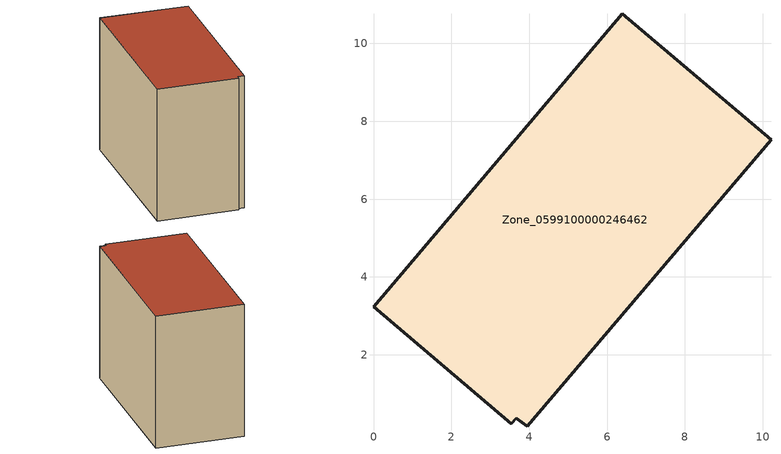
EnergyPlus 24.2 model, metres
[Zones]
Zone_0599100000246462
 floor ground (C_G): 3.95,0.16 3.67,0.37 3.54,0.23 0,3.24 6.39,10.77 10.21,7.52 z0
 wall outside (C_F): 10.21,7.52 6.39,10.77 0,3.24 3.54,0.23 3.67,0.37 3.95,0.16 10.21,7.52 z0:7.81
 roof outside (C_R): 3.67,0.37 3.95,0.16 10.21,7.52 6.39,10.77 0,3.24 3.54,0.23 z7.81
[BUILDING]
Pand.0599100000246462: North Axis=0; Terrain=City; Loads Convergence Tolerance Value=0.04; Temperature Convergence Tolerance Value=0.4; Solar Distribution=FullExterior; Maximum Number of Warmup Days=25; Minimum Number of Warmup Days=1
[Site:Location]
Rotterdam.The.Hague.AP_ZH_NLD Design_Conditions: Latitude=51.96; Longitude=4.45; Time Zone=1; Elevation=-4.5
[SITE:GROUNDTEMPERATURE:BUILDINGSURFACE]
18, 18, 18, 18, 18, 18, 18, 18, 18, 18, 18, 18
[MATERIAL] Thermal Absorptance=0.9; Solar Absorptance=0.7; Visible Absorptance=0.7
Name | Roughness | Thickness | Conductivity | Density | Specific Heat
G.TI.1992-2005 | MediumSmooth | 0.15 | 0.06 | 540 | 1210
F.TI.1992-2005 | Rough | 0.3 | 0.12 | 1920 | 840
R.TI.1992-2005 | MediumRough | 0.2 | 0.08 | 1500 | 1000
[CONSTRUCTION]
C_G: G.TI.1992-2005
C_F: F.TI.1992-2005
C_R: R.TI.1992-2005
[ZONE]
Zone_0599100000246462: Type=1; Multiplier=1; Ceiling Height=Autocalculate; Volume=Autocalculate; Floor Area=autocalculate; Part of Total Floor Area=Yes
[ZONEINFILTRATION:DESIGNFLOWRATE]
Infil_Zone_0599100000246462: Zone or ZoneList or Space or SpaceList=Zone_0599100000246462; Schedule=AlwaysOn; Design Flow Rate Calculation Method=Flow/Area; Flow Rate per Floor Area=0.0015; Constant Term Coefficient=1; Temperature Term Coefficient=0; Velocity Term Coefficient=0; Velocity Squared Term Coefficient=0
[HVACTEMPLATE:ZONE:IDEALLOADSAIRSYSTEM]
Zone_0599100000246462: Maximum Heating Supply Air Temperature=50; Minimum Cooling Supply Air Temperature=13; Maximum Heating Supply Air Humidity Ratio=0.0156; Minimum Cooling Supply Air Humidity Ratio=0.0077; Heating Limit=NoLimit; Cooling Limit=NoLimit; Dehumidification Control Type=ConstantSensibleHeatRatio; Cooling Sensible Heat Ratio=0.7; Dehumidification Setpoint=60; Humidification Control Type=None; Humidification Setpoint=30; Outdoor Air Method=None; Outdoor Air Flow Rate per Person=0.00944; Outdoor Air Flow Rate per Zone Floor Area=0; Outdoor Air Flow Rate per Zone=0; Demand Controlled Ventilation Type=None; Outdoor Air Economizer Type=NoEconomizer; Heat Recovery Type=None; Sensible Heat Recovery Effectiveness=0.7; Latent Heat Recovery Effectiveness=0.65
[ZONECONTROL:THERMOSTAT]
ThermostatControl_Zone_0599100000246462: Zone or ZoneList=Zone_0599100000246462; Control Type Schedule=DualSetpointControlType; Control 1=Thermostat_Zone_0599100000246462; Temperature Difference Between Cutout And Setpoint=0
[THERMOSTATSETPOINT:DUALSETPOINT]
Thermostat_Zone_0599100000246462: Heating Setpoint Temperature Schedule=HeatingSetpoint_Zone_0599100000246462; Cooling Setpoint Temperature Schedule=CoolingSetpoint_Zone_0599100000246462
[SCHEDULE:COMPACT]
HeatingSetpoint_Zone_0599100000246462: Through: 12/31, For: AllDays, Until: 24:00, 21
CoolingSetpoint_Zone_0599100000246462: Through: 12/31, For: AllDays, Until: 24:00, 24
DualSetpointControlType: Through: 12/31, For: AllDays, Until: 24:00, 4
AlwaysOn: Through: 12/31, For: AllDays, Until: 24:00, 1
